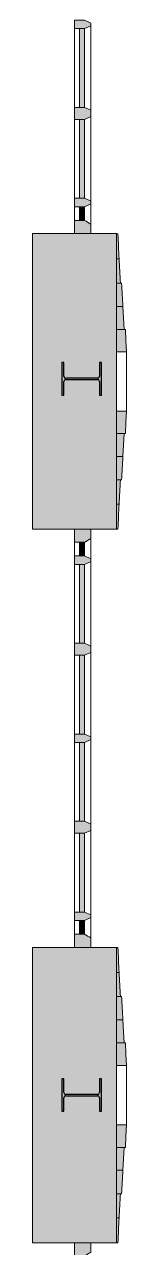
# Model space of a CAD drawing. Header units: inches. Extents: x -3598 to -1628, y -3458 to -206.
# Drawn here: x -1647.3 to -1628.4, y -689.7 to -444.6 of the extents above; entities that cross this region are included whole.
import ezdxf

# ---------------------------------------------------------------- set-up
doc = ezdxf.new("R2010")
doc.units = ezdxf.units.IN
doc.header["$MEASUREMENT"] = 0
for name, color, linetype, lineweight in [('A-GLAZ-CURT', 52, 'Continuous', 13), ('A-GLAZ-CWMG', 51, 'Continuous', 13), ('A-WALL', 113, 'Continuous', 13), ('A-WALL-PATT', 111, 'Continuous', 13), ('S-COLS', 52, 'Continuous', 13)]:
    doc.layers.add(name, color=color, linetype=linetype, lineweight=lineweight)

# ---------------------------------------------------------------- blocks, each defined once
blk = doc.blocks.new('15830016-STRUCT_MARTINEZ-MOORE_CENTRAL_v2018_rvt-1-MEZZANINE - CAD')
at = {"layer": 'S-COLS', "lineweight": 5}
for points in [[(-1633.83, -518.89), (-1633.43, -518.89), (-1633.43, -512.39), (-1633.83, -512.39), (-1633.83, -515.13), (-1633.94, -515.4), (-1634.22, -515.52), (-1640.57, -515.52), (-1640.85, -515.4), (-1640.96, -515.13), (-1640.96, -512.39), (-1641.36, -512.39), (-1641.36, -518.89), (-1640.96, -518.89), (-1640.96, -516.16), (-1640.85, -515.88), (-1640.57, -515.77), (-1634.22, -515.77), (-1633.94, -515.88), (-1633.83, -516.16)], [(-1633.83, -662.39), (-1633.43, -662.39), (-1633.43, -655.89), (-1633.83, -655.89), (-1633.83, -658.63), (-1633.94, -658.9), (-1634.22, -659.02), (-1640.57, -659.02), (-1640.85, -658.9), (-1640.96, -658.63), (-1640.96, -655.89), (-1641.36, -655.89), (-1641.36, -662.39), (-1640.96, -662.39), (-1640.96, -659.66), (-1640.85, -659.38), (-1640.57, -659.27), (-1634.22, -659.27), (-1633.94, -659.38), (-1633.83, -659.66)]]:
    blk.add_hatch(color=50, dxfattribs=at).paths.add_polyline_path(points, flags=0)
at = {"layer": 'S-COLS', "color": 253, "lineweight": 25}
for p, q in [((-1640.96, -512.39), (-1641.36, -512.39)), ((-1641.36, -512.39), (-1641.36, -518.89)), ((-1640.96, -515.13), (-1640.96, -512.39)), ((-1633.43, -512.39), (-1633.83, -512.39)), ((-1633.83, -512.39), (-1633.83, -515.13)), ((-1633.43, -518.89), (-1633.43, -512.39)), ((-1640.96, -518.89), (-1640.96, -516.16)), ((-1634.22, -515.52), (-1640.57, -515.52)), ((-1640.57, -515.77), (-1634.22, -515.77)), ((-1633.83, -516.16), (-1633.83, -518.89)), ((-1641.36, -518.89), (-1640.96, -518.89)), ((-1633.83, -518.89), (-1633.43, -518.89)), ((-1640.96, -655.89), (-1641.36, -655.89)), ((-1641.36, -655.89), (-1641.36, -662.39)), ((-1640.96, -658.63), (-1640.96, -655.89)), ((-1633.43, -655.89), (-1633.83, -655.89)), ((-1633.83, -655.89), (-1633.83, -658.63)), ((-1633.43, -662.39), (-1633.43, -655.89)), ((-1634.22, -659.02), (-1640.57, -659.02)), ((-1640.96, -662.39), (-1640.96, -659.66)), ((-1640.57, -659.27), (-1634.22, -659.27)), ((-1633.83, -659.66), (-1633.83, -662.39)), ((-1641.36, -662.39), (-1640.96, -662.39)), ((-1633.83, -662.39), (-1633.43, -662.39))]:
    blk.add_line(p, q, dxfattribs=at)
for centre, start, end in [((-1640.57, -515.13), 180, 270), ((-1640.57, -516.16), 90, 180), ((-1634.22, -515.13), 270, 0), ((-1634.22, -516.16), 0, 90), ((-1640.57, -658.63), 180, 270), ((-1634.22, -658.63), 270, 0), ((-1640.57, -659.66), 90, 180), ((-1634.22, -659.66), 0, 90)]:
    blk.add_arc(centre, 0.39, start, end, dxfattribs=at)
blk = doc.blocks.new('ws107 - ws1-499300-MEZZANINE - CAD')
at = {"layer": 'A-WALL', "lineweight": 20}
h = blk.add_hatch(color=10, dxfattribs=at)
h.paths.add_polyline_path([(-1630.4, -796.19), (-1628.4, -796.19), (-1628.65, -791.67), (-1630.4, -791.67)], flags=0)
h.paths.add_polyline_path([(-1630.4, -669.61), (-1628.65, -669.61), (-1628.4, -665.09), (-1630.4, -665.09)], flags=0)
h = blk.add_hatch(color=10, dxfattribs=at)
h.paths.add_polyline_path([(-1630.4, -791.67), (-1628.9, -791.67), (-1629.15, -787.07), (-1630.4, -787.07), (-1630.4, -789.76)], flags=0)
h.paths.add_polyline_path([(-1629.15, -674.21), (-1628.9, -669.61), (-1630.4, -669.61), (-1630.4, -674.21)], flags=0)
h = blk.add_hatch(color=10, dxfattribs=at)
h.paths.add_polyline_path([(-1630.4, -787.07), (-1629.15, -787.07), (-1629.4, -782.38), (-1630.4, -782.38)], flags=0)
h.paths.add_polyline_path([(-1629.4, -678.9), (-1629.15, -674.21), (-1630.4, -674.21), (-1630.4, -678.9)], flags=0)
h = blk.add_hatch(color=10, dxfattribs=at)
h.paths.add_polyline_path([(-1630.4, -782.38), (-1629.65, -782.38), (-1629.9, -777.55), (-1630.4, -777.55)], flags=0)
h.paths.add_polyline_path([(-1629.9, -683.73), (-1629.65, -678.9), (-1630.4, -678.9), (-1630.4, -683.73)], flags=0)
h = blk.add_hatch(color=10, dxfattribs=at)
h.paths.add_polyline_path([(-1630.4, -777.55), (-1629.9, -777.55), (-1630.15, -772.55), (-1630.4, -772.55), (-1630.4, -774.88)], flags=0)
h.paths.add_polyline_path([(-1630.15, -688.73), (-1629.9, -683.73), (-1630.4, -683.73), (-1630.4, -688.73)], flags=0)
for p, q in [((-1628.4, -665.09), (-1628.4, -659.16)), ((-1628.4, -665.09), (-1630.4, -665.09)), ((-1630.4, -665.09), (-1630.4, -669.61)), ((-1630.4, -669.61), (-1628.9, -669.61)), ((-1628.9, -669.61), (-1630.4, -669.61)), ((-1630.4, -669.61), (-1630.4, -674.21)), ((-1628.9, -669.61), (-1628.65, -669.61)), ((-1630.4, -674.21), (-1629.15, -674.21)), ((-1629.15, -674.21), (-1630.4, -674.21)), ((-1630.4, -674.21), (-1630.4, -678.9)), ((-1629.27, -676.56), (-1629.27, -677.14)), ((-1630.4, -678.9), (-1629.4, -678.9)), ((-1629.65, -678.9), (-1630.4, -678.9)), ((-1630.4, -678.9), (-1630.4, -683.73)), ((-1630.4, -683.73), (-1629.9, -683.73)), ((-1629.9, -683.73), (-1630.4, -683.73)), ((-1630.4, -683.73), (-1630.4, -688.73)), ((-1630.4, -688.73), (-1630.15, -688.73)), ((-1630.15, -772.55), (-1630.4, -772.55)), ((-1630.4, -772.55), (-1630.4, -777.55)), ((-1629.9, -777.55), (-1630.4, -777.55)), ((-1630.4, -777.55), (-1630.4, -782.38)), ((-1630.4, -777.55), (-1629.9, -777.55)), ((-1629.4, -782.38), (-1630.4, -782.38)), ((-1630.4, -782.38), (-1630.4, -787.07)), ((-1630.4, -782.38), (-1629.65, -782.38)), ((-1629.27, -784.14), (-1629.27, -784.72)), ((-1629.15, -787.07), (-1630.4, -787.07)), ((-1630.4, -787.07), (-1630.4, -791.67)), ((-1630.4, -787.07), (-1629.15, -787.07)), ((-1628.9, -791.67), (-1630.4, -791.67)), ((-1630.4, -791.67), (-1630.4, -796.19)), ((-1630.4, -791.67), (-1628.9, -791.67)), ((-1628.65, -791.67), (-1628.9, -791.67)), ((-1630.4, -796.19), (-1628.4, -796.19)), ((-1628.4, -804.14), (-1628.4, -796.19)), ((-1629.27, -804.14), (-1630.4, -804.14)), ((-1630.4, -804.14), (-1628.4, -804.14)), ((-1628.4, -804.14), (-1630.4, -804.14))]:
    blk.add_line(p, q, dxfattribs=at)
at = {"layer": 'A-WALL', "lineweight": 20, "flags": 128}
for points in [[(-1628.65, -669.61), (-1628.52, -667.35), (-1628.4, -665.09)], [(-1629.15, -674.21), (-1629.02, -671.91), (-1628.9, -669.61)], [(-1628.9, -791.67), (-1629.02, -789.37), (-1629.15, -787.07)], [(-1628.4, -796.19), (-1628.52, -793.93), (-1628.65, -791.67)]]:
    blk.add_lwpolyline(points, dxfattribs=at)
at = {"layer": 'A-WALL', "lineweight": 20}
for points in [[(-1629.4, -678.9), (-1629.35, -678.12), (-1629.27, -676.56), (-1629.19, -674.99), (-1629.15, -674.21)], [(-1629.9, -683.73), (-1629.85, -682.93), (-1629.77, -681.32), (-1629.69, -679.71), (-1629.65, -678.9)], [(-1630.15, -688.73), (-1630.1, -687.9), (-1630.02, -686.23), (-1629.94, -684.56), (-1629.9, -683.73)], [(-1629.9, -777.55), (-1629.94, -776.72), (-1630.02, -775.05), (-1630.1, -773.39), (-1630.15, -772.55)], [(-1629.65, -782.38), (-1629.69, -781.57), (-1629.77, -779.96), (-1629.85, -778.36), (-1629.9, -777.55)], [(-1629.15, -787.07), (-1629.19, -786.29), (-1629.27, -784.72), (-1629.35, -783.16), (-1629.4, -782.38)]]:
    blk.add_open_spline(points, degree=3, dxfattribs=at)
blk = doc.blocks.new('ws108 - ws1-499397-MEZZANINE - CAD')
at = {"layer": 'A-WALL', "lineweight": 20}
h = blk.add_hatch(color=10, dxfattribs=at)
h.paths.add_polyline_path([(-1630.4, -653.19), (-1628.4, -653.19), (-1628.65, -648.67), (-1630.4, -648.67)], flags=0)
h.paths.add_polyline_path([(-1630.4, -526.61), (-1628.65, -526.61), (-1628.4, -522.09), (-1630.4, -522.09)], flags=0)
h = blk.add_hatch(color=10, dxfattribs=at)
h.paths.add_polyline_path([(-1630.4, -648.67), (-1628.9, -648.67), (-1629.15, -644.07), (-1630.4, -644.07)], flags=0)
h.paths.add_polyline_path([(-1630.4, -531.21), (-1629.15, -531.21), (-1628.9, -526.61), (-1630.4, -526.61)], flags=0)
h = blk.add_hatch(color=10, dxfattribs=at)
h.paths.add_polyline_path([(-1630.4, -644.07), (-1629.15, -644.07), (-1629.4, -639.38), (-1630.4, -639.38), (-1630.4, -641.01)], flags=0)
h.paths.add_polyline_path([(-1630.4, -535.9), (-1629.4, -535.9), (-1629.15, -531.21), (-1630.4, -531.21)], flags=0)
h = blk.add_hatch(color=10, dxfattribs=at)
h.paths.add_polyline_path([(-1630.4, -639.38), (-1629.65, -639.38), (-1629.9, -634.55), (-1630.4, -634.55)], flags=0)
h.paths.add_polyline_path([(-1629.9, -540.73), (-1629.65, -535.9), (-1630.4, -535.9), (-1630.4, -540.73)], flags=0)
h = blk.add_hatch(color=10, dxfattribs=at)
h.paths.add_polyline_path([(-1630.4, -634.55), (-1629.9, -634.55), (-1630.15, -629.55), (-1630.4, -629.55)], flags=0)
h.paths.add_polyline_path([(-1630.15, -545.73), (-1629.9, -540.73), (-1630.4, -540.73), (-1630.4, -545.73)], flags=0)
for p, q in [((-1628.4, -522.09), (-1628.4, -516.16)), ((-1628.4, -522.09), (-1630.4, -522.09)), ((-1630.4, -522.09), (-1630.4, -526.61)), ((-1630.4, -526.61), (-1628.9, -526.61)), ((-1628.9, -526.61), (-1630.4, -526.61)), ((-1630.4, -526.61), (-1630.4, -531.21)), ((-1628.9, -526.61), (-1628.65, -526.61)), ((-1630.4, -531.21), (-1629.15, -531.21)), ((-1629.15, -531.21), (-1630.4, -531.21)), ((-1630.4, -531.21), (-1630.4, -535.9)), ((-1629.27, -533.56), (-1629.27, -534.14)), ((-1630.4, -535.9), (-1629.4, -535.9)), ((-1629.65, -535.9), (-1630.4, -535.9)), ((-1630.4, -535.9), (-1630.4, -540.73)), ((-1630.4, -540.73), (-1629.9, -540.73)), ((-1629.9, -540.73), (-1630.4, -540.73)), ((-1630.4, -540.73), (-1630.4, -545.73)), ((-1630.4, -545.73), (-1630.15, -545.73)), ((-1630.15, -629.55), (-1630.4, -629.55)), ((-1630.4, -629.55), (-1630.4, -634.55)), ((-1629.9, -634.55), (-1630.4, -634.55)), ((-1630.4, -634.55), (-1630.4, -639.38)), ((-1630.4, -634.55), (-1629.9, -634.55)), ((-1629.4, -639.38), (-1630.4, -639.38)), ((-1630.4, -639.38), (-1630.4, -644.07)), ((-1630.4, -639.38), (-1629.65, -639.38)), ((-1629.27, -641.14), (-1629.27, -641.72)), ((-1629.15, -644.07), (-1630.4, -644.07)), ((-1630.4, -644.07), (-1630.4, -648.67)), ((-1630.4, -644.07), (-1629.15, -644.07)), ((-1628.9, -648.67), (-1630.4, -648.67)), ((-1630.4, -648.67), (-1630.4, -653.19)), ((-1630.4, -648.67), (-1628.9, -648.67)), ((-1628.65, -648.67), (-1628.9, -648.67)), ((-1630.4, -653.19), (-1628.4, -653.19)), ((-1628.4, -659.13), (-1628.4, -653.19))]:
    blk.add_line(p, q, dxfattribs=at)
at = {"layer": 'A-WALL', "lineweight": 20, "flags": 128}
for points in [[(-1628.65, -526.61), (-1628.52, -524.35), (-1628.4, -522.09)], [(-1629.15, -531.21), (-1629.02, -528.91), (-1628.9, -526.61)], [(-1628.9, -648.67), (-1629.02, -646.37), (-1629.15, -644.07)], [(-1628.4, -653.19), (-1628.52, -650.93), (-1628.65, -648.67)]]:
    blk.add_lwpolyline(points, dxfattribs=at)
at = {"layer": 'A-WALL', "lineweight": 20}
for points in [[(-1629.4, -535.9), (-1629.35, -535.12), (-1629.27, -533.56), (-1629.19, -531.99), (-1629.15, -531.21)], [(-1629.9, -540.73), (-1629.85, -539.93), (-1629.77, -538.32), (-1629.69, -536.71), (-1629.65, -535.9)], [(-1630.15, -545.73), (-1630.1, -544.9), (-1630.02, -543.23), (-1629.94, -541.56), (-1629.9, -540.73)], [(-1629.9, -634.55), (-1629.94, -633.72), (-1630.02, -632.05), (-1630.1, -630.39), (-1630.15, -629.55)], [(-1629.65, -639.38), (-1629.69, -638.57), (-1629.77, -636.96), (-1629.85, -635.36), (-1629.9, -634.55)], [(-1629.15, -644.07), (-1629.19, -643.29), (-1629.27, -641.72), (-1629.35, -640.16), (-1629.4, -639.38)]]:
    blk.add_open_spline(points, degree=3, dxfattribs=at)
blk = doc.blocks.new('ws109 - ws1-499514-MEZZANINE - CAD')
at = {"layer": 'A-WALL', "lineweight": 20}
h = blk.add_hatch(color=10, dxfattribs=at)
h.paths.add_polyline_path([(-1630.4, -510.25), (-1628.4, -510.25), (-1628.65, -505.73), (-1630.4, -505.73), (-1630.4, -507.14)], flags=0)
h.paths.add_polyline_path([(-1630.4, -383.67), (-1628.65, -383.67), (-1628.4, -379.15), (-1630.4, -379.15)], flags=0)
h = blk.add_hatch(color=10, dxfattribs=at)
h.paths.add_polyline_path([(-1630.4, -505.73), (-1628.9, -505.73), (-1629.15, -501.13), (-1630.4, -501.13)], flags=0)
h.paths.add_polyline_path([(-1630.4, -388.27), (-1629.15, -388.27), (-1628.9, -383.67), (-1630.4, -383.67), (-1630.4, -388.15)], flags=0)
h = blk.add_hatch(color=10, dxfattribs=at)
h.paths.add_polyline_path([(-1630.4, -501.13), (-1629.15, -501.13), (-1629.4, -496.44), (-1630.4, -496.44)], flags=0)
h.paths.add_polyline_path([(-1630.4, -392.96), (-1629.4, -392.96), (-1629.15, -388.27), (-1630.4, -388.27)], flags=0)
h = blk.add_hatch(color=10, dxfattribs=at)
h.paths.add_polyline_path([(-1630.4, -496.44), (-1629.65, -496.44), (-1629.9, -491.61), (-1630.4, -491.61), (-1630.4, -492.27)], flags=0)
h.paths.add_polyline_path([(-1629.9, -397.79), (-1629.65, -392.96), (-1630.4, -392.96), (-1630.4, -397.79)], flags=0)
h = blk.add_hatch(color=10, dxfattribs=at)
h.paths.add_polyline_path([(-1630.4, -491.61), (-1629.9, -491.61), (-1630.15, -486.61), (-1630.4, -486.61)], flags=0)
h.paths.add_polyline_path([(-1630.15, -402.79), (-1629.9, -397.79), (-1630.4, -397.79), (-1630.4, -402.79)], flags=0)
for p, q in [((-1630.4, -371.2), (-1629.27, -371.2)), ((-1628.4, -371.2), (-1630.4, -371.2)), ((-1630.4, -371.2), (-1628.4, -371.2)), ((-1628.4, -379.15), (-1628.4, -371.2)), ((-1628.4, -379.15), (-1630.4, -379.15)), ((-1630.4, -379.15), (-1630.4, -383.67)), ((-1630.4, -383.67), (-1628.9, -383.67)), ((-1628.9, -383.67), (-1630.4, -383.67)), ((-1630.4, -383.67), (-1630.4, -388.27)), ((-1628.9, -383.67), (-1628.65, -383.67)), ((-1630.4, -388.27), (-1629.15, -388.27)), ((-1629.15, -388.27), (-1630.4, -388.27)), ((-1630.4, -388.27), (-1630.4, -392.96)), ((-1629.27, -390.62), (-1629.27, -391.2)), ((-1630.4, -392.96), (-1629.4, -392.96)), ((-1629.65, -392.96), (-1630.4, -392.96)), ((-1630.4, -392.96), (-1630.4, -397.79)), ((-1630.4, -397.79), (-1629.9, -397.79)), ((-1629.9, -397.79), (-1630.4, -397.79)), ((-1630.4, -397.79), (-1630.4, -402.79)), ((-1630.4, -402.79), (-1630.15, -402.79)), ((-1630.15, -486.61), (-1630.4, -486.61)), ((-1630.4, -486.61), (-1630.4, -491.61)), ((-1629.9, -491.61), (-1630.4, -491.61)), ((-1630.4, -491.61), (-1630.4, -496.44)), ((-1630.4, -491.61), (-1629.9, -491.61)), ((-1629.4, -496.44), (-1630.4, -496.44)), ((-1630.4, -496.44), (-1630.4, -501.13)), ((-1630.4, -496.44), (-1629.65, -496.44)), ((-1629.27, -498.2), (-1629.27, -498.78)), ((-1629.15, -501.13), (-1630.4, -501.13)), ((-1630.4, -501.13), (-1630.4, -505.73)), ((-1630.4, -501.13), (-1629.15, -501.13)), ((-1628.9, -505.73), (-1630.4, -505.73)), ((-1630.4, -505.73), (-1630.4, -510.25)), ((-1630.4, -505.73), (-1628.9, -505.73)), ((-1628.65, -505.73), (-1628.9, -505.73)), ((-1630.4, -510.25), (-1628.4, -510.25)), ((-1628.4, -516.19), (-1628.4, -510.25))]:
    blk.add_line(p, q, dxfattribs=at)
at = {"layer": 'A-WALL', "lineweight": 20, "flags": 128}
for points in [[(-1628.65, -383.67), (-1628.52, -381.41), (-1628.4, -379.15)], [(-1629.15, -388.27), (-1629.02, -385.97), (-1628.9, -383.67)], [(-1628.9, -505.73), (-1629.02, -503.43), (-1629.15, -501.13)], [(-1628.4, -510.25), (-1628.52, -507.99), (-1628.65, -505.73)]]:
    blk.add_lwpolyline(points, dxfattribs=at)
at = {"layer": 'A-WALL', "lineweight": 20}
for points in [[(-1629.4, -392.96), (-1629.35, -392.18), (-1629.27, -390.62), (-1629.19, -389.05), (-1629.15, -388.27)], [(-1629.9, -397.79), (-1629.85, -396.99), (-1629.77, -395.38), (-1629.69, -393.77), (-1629.65, -392.96)], [(-1630.15, -402.79), (-1630.1, -401.96), (-1630.02, -400.29), (-1629.94, -398.62), (-1629.9, -397.79)], [(-1629.9, -491.61), (-1629.94, -490.78), (-1630.02, -489.11), (-1630.1, -487.45), (-1630.15, -486.61)], [(-1629.65, -496.44), (-1629.69, -495.63), (-1629.77, -494.02), (-1629.85, -492.42), (-1629.9, -491.61)], [(-1629.15, -501.13), (-1629.19, -500.35), (-1629.27, -498.78), (-1629.35, -497.22), (-1629.4, -496.44)]]:
    blk.add_open_spline(points, degree=3, dxfattribs=at)
blk = doc.blocks.new('Rectangular Mullion - Winco Accent Full_Left-Large-384003-MEZZANINE - CAD')
at = {"layer": 'A-GLAZ-CWMG', "lineweight": 9}
blk.add_hatch(color=90, dxfattribs=at).paths.add_polyline_path([(-1636.83, -691.39), (-1635.58, -690.63), (-1635.58, -688.73), (-1638.83, -688.73), (-1638.83, -691.39)], flags=0)
at = {"layer": 'A-GLAZ-CWMG', "lineweight": 20}
for p, q in [((-1635.58, -688.73), (-1638.83, -688.73)), ((-1638.83, -688.73), (-1638.83, -691.39)), ((-1635.58, -690.63), (-1635.58, -688.73)), ((-1638.83, -691.39), (-1636.83, -691.39))]:
    blk.add_line(p, q, dxfattribs=at)
blk.add_arc((-1420.27, -1045.75), 415.29, 121.2289, 121.4308, dxfattribs=at)
blk = doc.blocks.new('System Panel - Winco Glass-383972-MEZZANINE - CAD')
at = {"layer": 'A-GLAZ-CURT', "lineweight": 9}
blk.add_hatch(color=90, dxfattribs=at).paths.add_polyline_path([(4.78, 0), (2.05, 0), (2.05, -1), (4.78, -1)], flags=0)
at = {"layer": 'A-GLAZ-CURT', "lineweight": 20}
for p, q in [((4.78, 0), (2.05, 0)), ((2.05, 0), (2.05, -1)), ((4.78, -1), (4.78, 0)), ((2.05, -1), (4.78, -1))]:
    blk.add_line(p, q, dxfattribs=at)
blk = doc.blocks.new('System Panel - Winco Glass-383973-MEZZANINE - CAD')
at = {"layer": 'A-GLAZ-CURT', "lineweight": 9}
blk.add_hatch(color=90, dxfattribs=at).paths.add_polyline_path([(7.89, 0), (-7.89, 0), (-7.89, -1), (7.89, -1)], flags=0)
at = {"layer": 'A-GLAZ-CURT', "lineweight": 20}
for p, q in [((7.89, 0), (-7.89, 0)), ((-7.89, 0), (-7.89, -1)), ((7.89, -1), (7.89, 0)), ((-7.89, -1), (7.89, -1))]:
    blk.add_line(p, q, dxfattribs=at)
blk = doc.blocks.new('System Panel - Winco Glass-383974-MEZZANINE - CAD')
at = {"layer": 'A-GLAZ-CURT', "lineweight": 9}
blk.add_hatch(color=90, dxfattribs=at).paths.add_polyline_path([(7.89, 0), (-7.89, 0), (-7.89, -1), (7.89, -1)], flags=0)
at = {"layer": 'A-GLAZ-CURT', "lineweight": 20}
for p, q in [((7.89, 0), (-7.89, 0)), ((-7.89, 0), (-7.89, -1)), ((7.89, -1), (7.89, 0)), ((-7.89, -1), (7.89, -1))]:
    blk.add_line(p, q, dxfattribs=at)
blk = doc.blocks.new('System Panel - Winco Glass-383979-MEZZANINE - CAD')
at = {"layer": 'A-GLAZ-CURT', "lineweight": 9}
blk.add_hatch(color=90, dxfattribs=at).paths.add_polyline_path([(7.89, 0), (-7.89, 0), (-7.89, -1), (7.89, -1)], flags=0)
at = {"layer": 'A-GLAZ-CURT', "lineweight": 20}
for p, q in [((7.89, 0), (-7.89, 0)), ((-7.89, 0), (-7.89, -1)), ((7.89, -1), (7.89, 0)), ((-7.89, -1), (7.89, -1))]:
    blk.add_line(p, q, dxfattribs=at)
blk = doc.blocks.new('System Panel - Winco Glass-383980-MEZZANINE - CAD')
at = {"layer": 'A-GLAZ-CURT', "lineweight": 9}
blk.add_hatch(color=90, dxfattribs=at).paths.add_polyline_path([(7.89, 0), (-7.89, 0), (-7.89, -1), (7.89, -1)], flags=0)
at = {"layer": 'A-GLAZ-CURT', "lineweight": 20}
for p, q in [((7.89, 0), (-7.89, 0)), ((-7.89, 0), (-7.89, -1)), ((7.89, -1), (7.89, 0)), ((-7.89, -1), (7.89, -1))]:
    blk.add_line(p, q, dxfattribs=at)
blk = doc.blocks.new('System Panel - Winco Glass-383982-MEZZANINE - CAD')
at = {"layer": 'A-GLAZ-CURT', "lineweight": 9}
blk.add_hatch(color=90, dxfattribs=at).paths.add_polyline_path([(-2.05, 0), (-4.78, 0), (-4.78, -1), (-2.05, -1)], flags=0)
at = {"layer": 'A-GLAZ-CURT', "lineweight": 20}
for p, q in [((-2.05, 0), (-4.78, 0)), ((-4.78, 0), (-4.78, -1)), ((-2.05, -1), (-2.05, 0)), ((-4.78, -1), (-2.05, -1))]:
    blk.add_line(p, q, dxfattribs=at)
blk = doc.blocks.new('Rectangular Mullion - Winco Accent Full-Large-383985-MEZZANINE - CAD')
at = {"layer": 'A-GLAZ-CWMG', "lineweight": 9}
blk.add_hatch(color=90, dxfattribs=at).paths.add_polyline_path([(1.22, 0), (0.64, -1.25), (-0.64, -1.25), (-1.22, 0), (-1.22, 2), (1.22, 2)], flags=0)
at = {"layer": 'A-GLAZ-CWMG', "lineweight": 20}
for p, q in [((-1.22, 2), (1.22, 2)), ((-1.22, 0), (-1.22, 2)), ((-0.64, -1.25), (-1.22, 0)), ((1.22, 0), (0.64, -1.25)), ((1.22, 2), (1.22, 0)), ((0.64, -1.25), (-0.64, -1.25))]:
    blk.add_line(p, q, dxfattribs=at)
blk = doc.blocks.new('Rectangular Mullion - Winco Accent Full-Large-383989-MEZZANINE - CAD')
at = {"layer": 'A-GLAZ-CWMG', "lineweight": 9}
blk.add_hatch(color=90, dxfattribs=at).paths.add_polyline_path([(1.22, 0), (0.64, -1.25), (-0.64, -1.25), (-1.22, 0), (-1.22, 2), (1.22, 2)], flags=0)
at = {"layer": 'A-GLAZ-CWMG', "lineweight": 20}
for p, q in [((-1.22, 2), (1.22, 2)), ((-1.22, 0), (-1.22, 2)), ((-0.64, -1.25), (-1.22, 0)), ((1.22, 0), (0.64, -1.25)), ((1.22, 2), (1.22, 0)), ((0.64, -1.25), (-0.64, -1.25))]:
    blk.add_line(p, q, dxfattribs=at)
blk = doc.blocks.new('Rectangular Mullion - Winco Accent Full-383992-MEZZANINE - CAD')
at = {"layer": 'A-GLAZ-CWMG', "lineweight": 9}
blk.add_hatch(color=90, dxfattribs=at).paths.add_polyline_path([(0.84, 0), (0.26, -1.25), (-0.26, -1.25), (-0.84, 0), (-0.84, 2), (0.84, 2)], flags=0)
at = {"layer": 'A-GLAZ-CWMG', "lineweight": 20}
for p, q in [((-0.84, 2), (0.84, 2)), ((-0.84, 0), (-0.84, 2)), ((-0.26, -1.25), (-0.84, 0)), ((0.84, 0), (0.26, -1.25)), ((0.84, 2), (0.84, 0)), ((0.26, -1.25), (-0.26, -1.25))]:
    blk.add_line(p, q, dxfattribs=at)
blk = doc.blocks.new('Rectangular Mullion - Winco Accent Full-383996-MEZZANINE - CAD')
at = {"layer": 'A-GLAZ-CWMG', "lineweight": 9}
blk.add_hatch(color=90, dxfattribs=at).paths.add_polyline_path([(0.84, 0), (0.26, -1.25), (-0.26, -1.25), (-0.84, 0), (-0.84, 2), (0.84, 2)], flags=0)
at = {"layer": 'A-GLAZ-CWMG', "lineweight": 20}
for p, q in [((-0.84, 2), (0.84, 2)), ((-0.84, 0), (-0.84, 2)), ((-0.26, -1.25), (-0.84, 0)), ((0.84, 0), (0.26, -1.25)), ((0.84, 2), (0.84, 0)), ((0.26, -1.25), (-0.26, -1.25))]:
    blk.add_line(p, q, dxfattribs=at)
blk = doc.blocks.new('Rectangular Mullion - Winco Accent Full-383997-MEZZANINE - CAD')
at = {"layer": 'A-GLAZ-CWMG', "lineweight": 9}
blk.add_hatch(color=90, dxfattribs=at).paths.add_polyline_path([(0.84, 0), (0.26, -1.25), (-0.26, -1.25), (-0.84, 0), (-0.84, 2), (0.84, 2)], flags=0)
at = {"layer": 'A-GLAZ-CWMG', "lineweight": 20}
for p, q in [((-0.84, 2), (0.84, 2)), ((-0.84, 0), (-0.84, 2)), ((-0.26, -1.25), (-0.84, 0)), ((0.84, 0), (0.26, -1.25)), ((0.84, 2), (0.84, 0)), ((0.26, -1.25), (-0.26, -1.25))]:
    blk.add_line(p, q, dxfattribs=at)
blk = doc.blocks.new('Rectangular Mullion - Winco Accent Full-Large-383998-MEZZANINE - CAD')
at = {"layer": 'A-GLAZ-CWMG', "lineweight": 9}
for p, q in [((-1635.58, -766.57), (-1635.58, -770.65)), ((-1638.83, -769.89), (-1638.83, -767.15))]:
    blk.add_line(p, q, dxfattribs=at)
blk = doc.blocks.new('Rectangular Mullion - Winco Accent Full-Large-383999-MEZZANINE - CAD')
at = {"layer": 'A-GLAZ-CWMG', "lineweight": 9}
for p, q in [((-1638.83, -747.26), (-1638.83, -731.48)), ((-1635.58, -730.9), (-1635.58, -747.84))]:
    blk.add_line(p, q, dxfattribs=at)
blk = doc.blocks.new('Rectangular Mullion - Winco Accent Full-Large-V38-MEZZANINE - CAD')
at = {"layer": 'A-GLAZ-CWMG', "lineweight": 9}
for p, q in [((-1638.83, -729.8), (-1638.83, -714.03)), ((-1635.58, -713.44), (-1635.58, -730.38))]:
    blk.add_line(p, q, dxfattribs=at)
blk = doc.blocks.new('Rectangular Mullion - Winco Accent Full-Large-384000-MEZZANINE - CAD')
at = {"layer": 'A-GLAZ-CWMG', "lineweight": 9}
for p, q in [((-1635.58, -690.63), (-1635.58, -694.71)), ((-1638.83, -694.13), (-1638.83, -691.39))]:
    blk.add_line(p, q, dxfattribs=at)
blk = doc.blocks.new('Rectangular Mullion - Winco Accent Full_Left-Large-V39-MEZZANINE - CAD')
at = {"layer": 'A-GLAZ-CWMG', "lineweight": 9}
blk.add_hatch(color=90, dxfattribs=at).paths.add_polyline_path([(-1636.83, -548.39), (-1635.58, -547.63), (-1635.58, -545.73), (-1638.83, -545.73), (-1638.83, -548.39)], flags=0)
at = {"layer": 'A-GLAZ-CWMG', "lineweight": 20}
for p, q in [((-1635.58, -545.73), (-1638.83, -545.73)), ((-1638.83, -545.73), (-1638.83, -548.39)), ((-1635.58, -547.63), (-1635.58, -545.73)), ((-1638.83, -548.39), (-1636.83, -548.39))]:
    blk.add_line(p, q, dxfattribs=at)
blk.add_arc((-1420.27, -902.75), 415.29, 121.2289, 121.4308, dxfattribs=at)
blk = doc.blocks.new('Rectangular Mullion - Winco Accent Full_Left-Large-V40-MEZZANINE - CAD')
at = {"layer": 'A-GLAZ-CWMG', "lineweight": 9}
blk.add_hatch(color=90, dxfattribs=at).paths.add_polyline_path([(-1635.58, -629.55), (-1635.58, -627.65), (-1636.83, -626.89), (-1638.83, -626.89), (-1638.83, -629.55)], flags=0)
at = {"layer": 'A-GLAZ-CWMG', "lineweight": 20}
for p, q in [((-1636.83, -626.89), (-1638.83, -626.89)), ((-1638.83, -626.89), (-1638.83, -629.55)), ((-1638.83, -629.55), (-1635.58, -629.55)), ((-1635.58, -629.55), (-1635.58, -627.65))]:
    blk.add_line(p, q, dxfattribs=at)
blk.add_arc((-1420.27, -272.53), 415.29, 238.5692, 238.7711, dxfattribs=at)
blk = doc.blocks.new('Rectangular Mullion - Winco Accent Full_Left-Large-V42-MEZZANINE - CAD')
at = {"layer": 'A-GLAZ-CWMG', "lineweight": 9}
blk.add_hatch(color=90, dxfattribs=at).paths.add_polyline_path([(-1635.58, -486.55), (-1635.58, -484.65), (-1636.83, -483.89), (-1638.83, -483.89), (-1638.83, -486.55)], flags=0)
at = {"layer": 'A-GLAZ-CWMG', "lineweight": 20}
for p, q in [((-1636.83, -483.89), (-1638.83, -483.89)), ((-1638.83, -483.89), (-1638.83, -486.55)), ((-1635.58, -486.55), (-1635.58, -484.65)), ((-1638.83, -486.55), (-1635.58, -486.55))]:
    blk.add_line(p, q, dxfattribs=at)
blk.add_arc((-1420.27, -129.53), 415.29, 238.5692, 238.7711, dxfattribs=at)

msp = doc.modelspace()

# ---------------------------------------------------------------- hatches: boundary and pattern name
at = {"layer": 'A-WALL-PATT', "lineweight": 20}
h = msp.add_hatch(color=10, dxfattribs=at)
h.paths.add_polyline_path([(-1647.27, -901.64), (-1630.4, -901.64), (-1630.4, -772.55), (-1647.27, -772.55), (-1647.27, -893.88)], flags=0)
h.paths.add_polyline_path([(-1630.4, -688.73), (-1630.4, -629.55), (-1647.27, -629.55), (-1647.27, -688.73)], flags=0)
h.paths.add_polyline_path([(-1630.4, -545.73), (-1630.4, -486.55), (-1647.27, -486.55), (-1647.27, -545.73)], flags=0)
h.paths.add_polyline_path([(-1630.4, -402.73), (-1630.4, -273.64), (-1647.27, -273.64), (-1647.27, -402.73), (-1631.83, -402.73)], flags=0)

# ---------------------------------------------------------------- linework, layer by layer
at = {"layer": 'A-WALL', "lineweight": 20}
for p, q in [((-1630.4, -486.55), (-1647.27, -486.55)), ((-1647.27, -486.55), (-1647.27, -545.73)), ((-1630.4, -491.61), (-1630.4, -486.55)), ((-1630.4, -496.44), (-1630.4, -491.61)), ((-1630.4, -505.73), (-1630.4, -496.44)), ((-1630.4, -510.25), (-1630.4, -505.73)), ((-1630.4, -522.09), (-1630.4, -510.25)), ((-1630.4, -526.61), (-1630.4, -522.09)), ((-1630.4, -535.9), (-1630.4, -526.61)), ((-1630.4, -540.73), (-1630.4, -535.9)), ((-1630.4, -545.73), (-1630.4, -540.73)), ((-1647.27, -545.73), (-1630.4, -545.73)), ((-1630.4, -629.55), (-1647.27, -629.55)), ((-1647.27, -629.55), (-1647.27, -688.73)), ((-1630.4, -634.55), (-1630.4, -629.55)), ((-1630.4, -639.38), (-1630.4, -634.55)), ((-1630.4, -648.67), (-1630.4, -639.38)), ((-1630.4, -653.19), (-1630.4, -648.67)), ((-1630.4, -665.09), (-1630.4, -653.19)), ((-1630.4, -669.61), (-1630.4, -665.09)), ((-1630.4, -678.9), (-1630.4, -669.61)), ((-1630.4, -683.73), (-1630.4, -678.9)), ((-1630.4, -688.73), (-1630.4, -683.73)), ((-1647.27, -688.73), (-1630.4, -688.73))]:
    msp.add_line(p, q, dxfattribs=at)

# ---------------------------------------------------------------- block references
at = {"lineweight": 5}
msp.add_blockref('15830016-STRUCT_MARTINEZ-MOORE_CENTRAL_v2018_rvt-1-MEZZANINE - CAD', (0, 0), dxfattribs=at)
at = {"layer": 'A-GLAZ-CURT', "lineweight": 9, "rotation": 269.9999999999482}
for name, p in [('System Panel - Winco Glass-383980-MEZZANINE - CAD', (-1636.83, -453.37)), ('System Panel - Winco Glass-383974-MEZZANINE - CAD', (-1636.83, -471.58)), ('System Panel - Winco Glass-383982-MEZZANINE - CAD', (-1636.83, -485.93)), ('System Panel - Winco Glass-383972-MEZZANINE - CAD', (-1636.83, -546.35)), ('System Panel - Winco Glass-383979-MEZZANINE - CAD', (-1636.83, -560.7)), ('System Panel - Winco Glass-383973-MEZZANINE - CAD', (-1636.83, -578.91)), ('System Panel - Winco Glass-383980-MEZZANINE - CAD', (-1636.83, -596.37)), ('System Panel - Winco Glass-383974-MEZZANINE - CAD', (-1636.83, -614.58)), ('System Panel - Winco Glass-383982-MEZZANINE - CAD', (-1636.83, -628.93))]:
    msp.add_blockref(name, p, dxfattribs=at)
at = {"layer": 'A-GLAZ-CWMG', "lineweight": 9, "extrusion": (0, 0, -1), "rotation": 270.0000000000518}
for name, p in [('Rectangular Mullion - Winco Accent Full-383996-MEZZANINE - CAD', (1636.83, -444.64)), ('Rectangular Mullion - Winco Accent Full-Large-383989-MEZZANINE - CAD', (1636.83, -462.47)), ('Rectangular Mullion - Winco Accent Full-383997-MEZZANINE - CAD', (1636.83, -480.31)), ('Rectangular Mullion - Winco Accent Full-383992-MEZZANINE - CAD', (1636.83, -551.97)), ('Rectangular Mullion - Winco Accent Full-Large-383985-MEZZANINE - CAD', (1636.83, -569.81)), ('Rectangular Mullion - Winco Accent Full-383996-MEZZANINE - CAD', (1636.83, -587.64)), ('Rectangular Mullion - Winco Accent Full-Large-383989-MEZZANINE - CAD', (1636.83, -605.47)), ('Rectangular Mullion - Winco Accent Full-383997-MEZZANINE - CAD', (1636.83, -623.31))]:
    msp.add_blockref(name, p, dxfattribs=at)
at = {"layer": 'A-GLAZ-CWMG', "lineweight": 9}
for name, p in [('Rectangular Mullion - Winco Accent Full-Large-383999-MEZZANINE - CAD', (0, 286)), ('Rectangular Mullion - Winco Accent Full-Large-V38-MEZZANINE - CAD', (0, 250.33)), ('Rectangular Mullion - Winco Accent Full-Large-383998-MEZZANINE - CAD', (0, 286)), ('Rectangular Mullion - Winco Accent Full_Left-Large-V42-MEZZANINE - CAD', (0, 0)), ('Rectangular Mullion - Winco Accent Full_Left-Large-V39-MEZZANINE - CAD', (0, 0)), ('Rectangular Mullion - Winco Accent Full-Large-384000-MEZZANINE - CAD', (0, 143)), ('Rectangular Mullion - Winco Accent Full-Large-383999-MEZZANINE - CAD', (0, 178.67)), ('Rectangular Mullion - Winco Accent Full-Large-V38-MEZZANINE - CAD', (0, 143)), ('Rectangular Mullion - Winco Accent Full-Large-383999-MEZZANINE - CAD', (0, 143)), ('Rectangular Mullion - Winco Accent Full-Large-V38-MEZZANINE - CAD', (0, 107.33)), ('Rectangular Mullion - Winco Accent Full-Large-383998-MEZZANINE - CAD', (0, 143)), ('Rectangular Mullion - Winco Accent Full_Left-Large-V40-MEZZANINE - CAD', (0, 0)), ('Rectangular Mullion - Winco Accent Full_Left-Large-384003-MEZZANINE - CAD', (0, 0))]:
    msp.add_blockref(name, p, dxfattribs=at)
at = {"layer": 'A-WALL', "lineweight": 20}
for name in ['ws109 - ws1-499514-MEZZANINE - CAD', 'ws108 - ws1-499397-MEZZANINE - CAD', 'ws107 - ws1-499300-MEZZANINE - CAD']:
    msp.add_blockref(name, (0, 0), dxfattribs=at)

doc.saveas('drawing.dxf')
